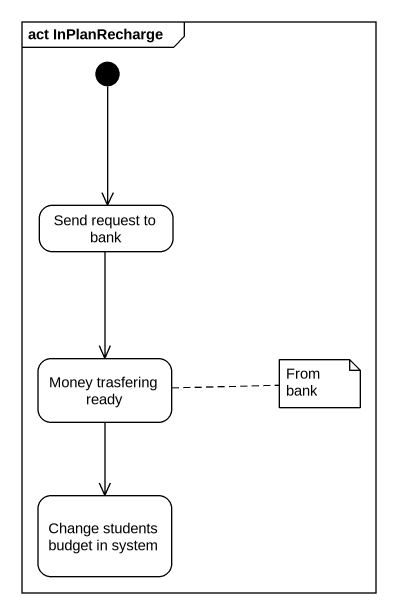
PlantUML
@startuml
mainframe act InPlanRecharge
hide empty description
state "Send request to bank" as Send_request_to_bank
state "Money trasfering ready" as Money_trasfering_ready
state "Change students budget in system" as Change_students_budget_in
[*] --> Send_request_to_bank
Send_request_to_bank --> Money_trasfering_ready
Money_trasfering_ready --> Change_students_budget_in
note right of Money_trasfering_ready : From bank
@enduml
